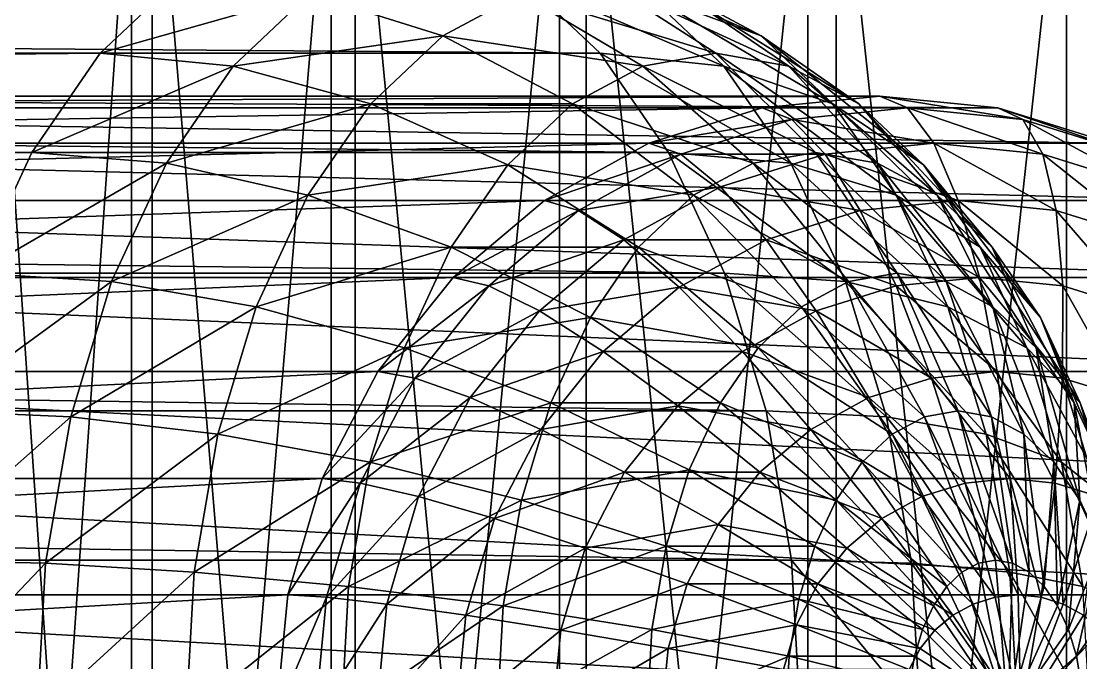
# Model space of a CAD drawing. Header units: millimetres. Extents: x -510 to 550, y -577 to 577.
# Drawn here: x 243.67 to 267.59, y 391.19 to 405.69 of the extents above; entities that cross this region are included whole.
import ezdxf

# ---------------------------------------------------------------- set-up
doc = ezdxf.new("R2010")
doc.units = ezdxf.units.MM
for name, color, linetype, true_color in [('main_case_cover', 7, 'Continuous', 0xd6dee3), ('main_case_floor_front', 7, 'Continuous', 0xd6dee3), ('reference_link2_joint_cover', 7, 'Continuous', 0xd6dee3), ('reference_link2_outer', 7, 'Continuous', 0xd6dee3), ('reference_link3_outer', 7, 'Continuous', 0xd6dee3)]:
    doc.layers.add(name, color=color, linetype=linetype, true_color=true_color)

msp = doc.modelspace()

# ---------------------------------------------------------------- linework, layer by layer
at = {"layer": 'main_case_cover', "true_color": 0xd6dee3}
for points in [[(-46, 327, 460), (326, 453, 460), (326, 327, 460)], [(-46, 327, 460), (-46, 453, 460), (326, 453, 460)], [(-46, 327, 466), (326, 327, 466), (326, 453, 466)], [(-46, 327, 466), (326, 453, 466), (-46, 453, 466)]]:
    msp.add_3dface(points, dxfattribs=at)
at = {"layer": 'main_case_floor_front', "true_color": 0xd6dee3}
for points in [[(-40, 327, 114), (320, 447, 114), (320, 327, 114)], [(-40, 327, 114), (-40, 447, 114), (320, 447, 114)], [(-40, 327, 120), (320, 327, 120), (320, 447, 120)], [(-40, 327, 120), (320, 447, 120), (-40, 447, 120)]]:
    msp.add_3dface(points, dxfattribs=at)
at = {"layer": 'reference_link2_joint_cover', "true_color": 0xd6dee3}
for points in [[(242.476, 417, 154.214), (246.156, 417, 149.628), (246.156, 363, 149.628)], [(242.476, 417, 154.214), (246.156, 363, 149.628), (242.476, 363, 154.214)], [(246.621, 417, 192.051), (242.841, 417, 187.547), (242.841, 363, 187.547)], [(246.621, 417, 192.051), (242.841, 363, 187.547), (246.621, 363, 192.051)], [(246.156, 417, 149.628), (250.661, 417, 145.847), (250.661, 363, 145.847)], [(246.156, 417, 149.628), (250.661, 363, 145.847), (246.156, 363, 149.628)], [(251.208, 417, 195.732), (246.621, 417, 192.051), (246.621, 363, 192.051)], [(251.208, 417, 195.732), (246.621, 363, 192.051), (251.208, 363, 195.732)], [(250.661, 417, 145.847), (255.817, 417, 143.018), (255.817, 363, 143.018)], [(250.661, 417, 145.847), (255.817, 363, 143.018), (250.661, 363, 145.847)], [(256.424, 417, 198.448), (251.208, 417, 195.732), (251.208, 363, 195.732)], [(256.424, 417, 198.448), (251.208, 363, 195.732), (256.424, 363, 198.448)], [(255.817, 417, 143.018), (261.426, 417, 141.25), (261.426, 363, 141.25)], [(255.817, 417, 143.018), (261.426, 363, 141.25), (255.817, 363, 143.018)], [(262.071, 417, 200.093), (256.424, 417, 198.448), (256.424, 363, 198.448)], [(262.071, 417, 200.093), (256.424, 363, 198.448), (262.071, 363, 200.093)], [(261.426, 417, 141.25), (267.272, 417, 140.609), (267.272, 363, 140.609)], [(261.426, 417, 141.25), (267.272, 363, 140.609), (261.426, 363, 141.25)], [(267.929, 417, 200.605), (262.071, 417, 200.093), (262.071, 363, 200.093)], [(267.929, 417, 200.605), (262.071, 363, 200.093), (267.929, 363, 200.605)], [(267.272, 417, 140.609), (273.131, 417, 141.121), (273.131, 363, 141.121)], [(267.272, 417, 140.609), (273.131, 363, 141.121), (267.272, 363, 140.609)]]:
    msp.add_3dface(points, dxfattribs=at)
at = {"layer": 'reference_link2_outer', "true_color": 0xd6dee3}
for points in [[(255.937, 407.315, 182.76), (257.807, 406.31, 185.493), (260.372, 405.364, 183.263)], [(255.937, 407.315, 182.76), (260.372, 405.364, 183.263), (258.611, 406.31, 180.688)], [(30.86, 404.966, 320.454), (32.617, 406.63, 323.022), (247.205, 406.63, 176.215)], [(30.86, 404.966, 320.454), (247.205, 406.63, 176.215), (245.447, 404.966, 173.647)], [(40.396, 406.63, 334.392), (42.153, 404.966, 336.961), (256.741, 404.966, 190.154)], [(40.396, 406.63, 334.392), (256.741, 404.966, 190.154), (254.983, 406.63, 187.585)], [(245.447, 404.966, 173.647), (247.205, 406.63, 176.215), (250.178, 406.31, 174.341)], [(254.947, 406.31, 175.333), (256.779, 406.63, 178.011), (259.348, 404.966, 176.254)], [(254.983, 406.63, 187.585), (256.741, 404.966, 190.154), (259.53, 404.679, 188.012)], [(254.983, 406.63, 187.585), (259.53, 404.679, 188.012), (257.807, 406.31, 185.493)], [(256.779, 406.63, 178.011), (258.611, 406.31, 180.688), (260.996, 404.679, 178.663)], [(256.779, 406.63, 178.011), (260.996, 404.679, 178.663), (259.348, 404.966, 176.254)], [(245.447, 404.966, 173.647), (250.178, 406.31, 174.341), (248.454, 404.679, 171.822)], [(248.454, 404.679, 171.822), (250.178, 406.31, 174.341), (253.186, 405.364, 172.758)], [(250.178, 406.31, 174.341), (254.947, 406.31, 175.333), (253.186, 405.364, 172.758)], [(253.186, 405.364, 172.758), (254.947, 406.31, 175.333), (257.699, 404.679, 173.844)], [(254.947, 406.31, 175.333), (259.348, 404.966, 176.254), (257.699, 404.679, 173.844)], [(257.807, 406.31, 185.493), (259.53, 404.679, 188.012), (261.996, 403.827, 185.636)], [(257.807, 406.31, 185.493), (261.996, 403.827, 185.636), (260.372, 405.364, 183.263)], [(258.611, 406.31, 180.688), (260.372, 405.364, 183.263), (262.581, 403.827, 180.981)], [(258.611, 406.31, 180.688), (262.581, 403.827, 180.981), (260.996, 404.679, 178.663)], [(248.454, 404.679, 171.822), (253.186, 405.364, 172.758), (251.562, 403.827, 170.385)], [(251.562, 403.827, 170.385), (253.186, 405.364, 172.758), (256.114, 403.827, 171.526)], [(253.186, 405.364, 172.758), (257.699, 404.679, 173.844), (256.114, 403.827, 171.526)], [(260.372, 405.364, 183.263), (261.996, 403.827, 185.636), (264.043, 402.444, 183.116)], [(260.372, 405.364, 183.263), (264.043, 402.444, 183.116), (262.581, 403.827, 180.981)], [(29.32, 402.728, 318.202), (30.86, 404.966, 320.454), (245.447, 404.966, 173.647)], [(29.32, 402.728, 318.202), (245.447, 404.966, 173.647), (243.907, 402.728, 171.395)], [(42.153, 404.966, 336.961), (43.693, 402.728, 339.212), (258.281, 402.728, 192.405)], [(42.153, 404.966, 336.961), (258.281, 402.728, 192.405), (256.741, 404.966, 190.154)], [(243.907, 402.728, 171.395), (245.447, 404.966, 173.647), (248.454, 404.679, 171.822)], [(256.741, 404.966, 190.154), (258.281, 402.728, 192.405), (261.041, 402.483, 190.22)], [(256.741, 404.966, 190.154), (261.041, 402.483, 190.22), (259.53, 404.679, 188.012)], [(257.699, 404.679, 173.844), (259.348, 404.966, 176.254), (261.599, 402.728, 174.713)], [(259.348, 404.966, 176.254), (260.996, 404.679, 178.663), (263.001, 402.483, 176.763)], [(259.348, 404.966, 176.254), (263.001, 402.483, 176.763), (261.599, 402.728, 174.713)], [(243.907, 402.728, 171.395), (248.454, 404.679, 171.822), (246.944, 402.483, 169.614)], [(246.944, 402.483, 169.614), (248.454, 404.679, 171.822), (251.562, 403.827, 170.385)], [(256.114, 403.827, 171.526), (257.699, 404.679, 173.844), (260.197, 402.483, 172.664)], [(257.699, 404.679, 173.844), (261.599, 402.728, 174.713), (260.197, 402.483, 172.664)], [(259.53, 404.679, 188.012), (261.041, 402.483, 190.22), (263.419, 401.759, 187.716)], [(259.53, 404.679, 188.012), (263.419, 401.759, 187.716), (261.996, 403.827, 185.636)], [(260.996, 404.679, 178.663), (262.581, 403.827, 180.981), (264.349, 401.759, 178.733)], [(260.996, 404.679, 178.663), (264.349, 401.759, 178.733), (263.001, 402.483, 176.763)], [(246.944, 402.483, 169.614), (251.562, 403.827, 170.385), (250.139, 401.759, 168.306)], [(250.139, 401.759, 168.306), (251.562, 403.827, 170.385), (254.653, 402.444, 169.391)], [(251.562, 403.827, 170.385), (256.114, 403.827, 171.526), (254.653, 402.444, 169.391)], [(254.653, 402.444, 169.391), (256.114, 403.827, 171.526), (258.849, 401.759, 170.693)], [(256.114, 403.827, 171.526), (260.197, 402.483, 172.664), (258.849, 401.759, 170.693)], [(261.996, 403.827, 185.636), (263.419, 401.759, 187.716), (265.323, 400.583, 184.988)], [(261.996, 403.827, 185.636), (265.323, 400.583, 184.988), (264.043, 402.444, 183.116)], [(262.581, 403.827, 180.981), (264.043, 402.444, 183.116), (265.592, 400.583, 180.55)], [(262.581, 403.827, 180.981), (265.592, 400.583, 180.55), (264.349, 401.759, 178.733)], [(28.056, 400, 316.355), (29.32, 402.728, 318.202), (243.907, 402.728, 171.395)], [(28.056, 400, 316.355), (243.907, 402.728, 171.395), (242.643, 400, 169.548)], [(43.693, 402.728, 339.212), (44.957, 400, 341.059), (259.545, 400, 194.252)], [(43.693, 402.728, 339.212), (259.545, 400, 194.252), (258.281, 402.728, 192.405)], [(242.643, 400, 169.548), (243.907, 402.728, 171.395), (246.944, 402.483, 169.614)], [(258.281, 402.728, 192.405), (259.545, 400, 194.252), (262.281, 399.808, 192.032)], [(258.281, 402.728, 192.405), (262.281, 399.808, 192.032), (261.041, 402.483, 190.22)], [(260.197, 402.483, 172.664), (261.599, 402.728, 174.713), (263.446, 400, 173.449)], [(261.599, 402.728, 174.713), (263.001, 402.483, 176.763), (264.548, 399.808, 175.06)], [(261.599, 402.728, 174.713), (264.548, 399.808, 175.06), (263.446, 400, 173.449)], [(242.643, 400, 169.548), (246.944, 402.483, 169.614), (245.704, 399.808, 167.802)], [(245.704, 399.808, 167.802), (246.944, 402.483, 169.614), (250.139, 401.759, 168.306)], [(250.139, 401.759, 168.306), (254.653, 402.444, 169.391), (253.372, 400.583, 167.519)], [(253.372, 400.583, 167.519), (254.653, 402.444, 169.391), (257.606, 400.583, 168.877)], [(254.653, 402.444, 169.391), (258.849, 401.759, 170.693), (257.606, 400.583, 168.877)], [(258.849, 401.759, 170.693), (260.197, 402.483, 172.664), (262.345, 399.808, 171.839)], [(260.197, 402.483, 172.664), (263.446, 400, 173.449), (262.345, 399.808, 171.839)], [(261.041, 402.483, 190.22), (262.281, 399.808, 192.032), (264.587, 399.239, 189.423)], [(261.041, 402.483, 190.22), (264.587, 399.239, 189.423), (263.419, 401.759, 187.716)], [(263.001, 402.483, 176.763), (264.349, 401.759, 178.733), (265.607, 399.239, 176.608)], [(263.001, 402.483, 176.763), (265.607, 399.239, 176.608), (264.548, 399.808, 175.06)], [(264.043, 402.444, 183.116), (265.323, 400.583, 184.988), (266.681, 399, 182.141)], [(264.043, 402.444, 183.116), (266.681, 399, 182.141), (265.592, 400.583, 180.55)], [(245.704, 399.808, 167.802), (250.139, 401.759, 168.306), (248.972, 399.239, 166.599)], [(248.972, 399.239, 166.599), (250.139, 401.759, 168.306), (253.372, 400.583, 167.519)], [(257.606, 400.583, 168.877), (258.849, 401.759, 170.693), (261.285, 399.239, 170.291)], [(258.849, 401.759, 170.693), (262.345, 399.808, 171.839), (261.285, 399.239, 170.291)], [(263.419, 401.759, 187.716), (264.587, 399.239, 189.423), (266.374, 398.315, 186.524)], [(263.419, 401.759, 187.716), (266.374, 398.315, 186.524), (265.323, 400.583, 184.988)], [(264.349, 401.759, 178.733), (265.592, 400.583, 180.55), (266.583, 398.315, 178.035)], [(264.349, 401.759, 178.733), (266.583, 398.315, 178.035), (265.607, 399.239, 176.608)], [(248.972, 399.239, 166.599), (253.372, 400.583, 167.519), (252.321, 398.315, 165.983)], [(252.321, 398.315, 165.983), (253.372, 400.583, 167.519), (256.517, 399, 167.285)], [(253.372, 400.583, 167.519), (257.606, 400.583, 168.877), (256.517, 399, 167.285)], [(256.517, 399, 167.285), (257.606, 400.583, 168.877), (260.309, 398.315, 168.864)], [(257.606, 400.583, 168.877), (261.285, 399.239, 170.291), (260.309, 398.315, 168.864)], [(265.323, 400.583, 184.988), (266.374, 398.315, 186.524), (267.574, 397.071, 183.448)], [(265.323, 400.583, 184.988), (267.574, 397.071, 183.448), (266.681, 399, 182.141)], [(265.592, 400.583, 180.55), (266.681, 399, 182.141), (267.439, 397.071, 179.286)], [(265.592, 400.583, 180.55), (267.439, 397.071, 179.286), (266.583, 398.315, 178.035)], [(44.957, 400, 341.059), (45.897, 396.888, 342.432), (260.484, 396.888, 195.625)], [(44.957, 400, 341.059), (260.484, 396.888, 195.625), (259.545, 400, 194.252)], [(241.704, 396.888, 168.175), (242.643, 400, 169.548), (245.704, 399.808, 167.802)], [(259.545, 400, 194.252), (260.484, 396.888, 195.625), (263.202, 396.756, 193.379)], [(259.545, 400, 194.252), (263.202, 396.756, 193.379), (262.281, 399.808, 192.032)], [(262.345, 399.808, 171.839), (263.446, 400, 173.449), (264.819, 396.888, 172.51)], [(263.446, 400, 173.449), (264.548, 399.808, 175.06), (265.578, 396.756, 173.619)], [(263.446, 400, 173.449), (265.578, 396.756, 173.619), (264.819, 396.888, 172.51)], [(241.704, 396.888, 168.175), (245.704, 399.808, 167.802), (244.783, 396.756, 166.456)], [(244.783, 396.756, 166.456), (245.704, 399.808, 167.802), (248.972, 399.239, 166.599)], [(261.285, 399.239, 170.291), (262.345, 399.808, 171.839), (264.06, 396.756, 171.401)], [(262.281, 399.808, 192.032), (263.202, 396.756, 193.379), (265.454, 396.364, 190.691)], [(262.281, 399.808, 192.032), (265.454, 396.364, 190.691), (264.587, 399.239, 189.423)], [(262.345, 399.808, 171.839), (264.819, 396.888, 172.51), (264.06, 396.756, 171.401)], [(264.548, 399.808, 175.06), (265.607, 399.239, 176.608), (266.308, 396.364, 174.686)], [(264.548, 399.808, 175.06), (266.308, 396.364, 174.686), (265.578, 396.756, 173.619)], [(244.783, 396.756, 166.456), (248.972, 399.239, 166.599), (248.104, 396.364, 165.33)], [(248.104, 396.364, 165.33), (248.972, 399.239, 166.599), (252.321, 398.315, 165.983)], [(260.309, 398.315, 168.864), (261.285, 399.239, 170.291), (263.331, 396.364, 170.335)], [(261.285, 399.239, 170.291), (264.06, 396.756, 171.401), (263.331, 396.364, 170.335)], [(264.587, 399.239, 189.423), (265.454, 396.364, 190.691), (267.155, 395.727, 187.666)], [(264.587, 399.239, 189.423), (267.155, 395.727, 187.666), (266.374, 398.315, 186.524)], [(265.607, 399.239, 176.608), (266.583, 398.315, 178.035), (266.98, 395.727, 175.669)], [(265.607, 399.239, 176.608), (266.98, 395.727, 175.669), (266.308, 396.364, 174.686)], [(252.321, 398.315, 165.983), (256.517, 399, 167.285), (255.623, 397.071, 165.979)], [(255.623, 397.071, 165.979), (256.517, 399, 167.285), (259.454, 397.071, 167.613)], [(256.517, 399, 167.285), (260.309, 398.315, 168.864), (259.454, 397.071, 167.613)], [(266.681, 399, 182.141), (267.574, 397.071, 183.448), (268.141, 395.556, 180.312)], [(266.681, 399, 182.141), (268.141, 395.556, 180.312), (267.439, 397.071, 179.286)], [(248.104, 396.364, 165.33), (252.321, 398.315, 165.983), (251.54, 395.727, 164.841)], [(251.54, 395.727, 164.841), (252.321, 398.315, 165.983), (255.623, 397.071, 165.979)], [(259.454, 397.071, 167.613), (260.309, 398.315, 168.864), (262.658, 395.727, 169.352)], [(260.309, 398.315, 168.864), (263.331, 396.364, 170.335), (262.658, 395.727, 169.352)], [(266.374, 398.315, 186.524), (267.155, 395.727, 187.666), (268.238, 394.871, 184.419)], [(266.374, 398.315, 186.524), (268.238, 394.871, 184.419), (267.574, 397.071, 183.448)], [(266.583, 398.315, 178.035), (267.439, 397.071, 179.286), (267.569, 394.871, 176.53)], [(266.583, 398.315, 178.035), (267.569, 394.871, 176.53), (266.98, 395.727, 175.669)], [(251.54, 395.727, 164.841), (255.623, 397.071, 165.979), (254.959, 394.871, 165.008)], [(254.959, 394.871, 165.008), (255.623, 397.071, 165.979), (258.751, 395.556, 166.587)], [(255.623, 397.071, 165.979), (259.454, 397.071, 167.613), (258.751, 395.556, 166.587)], [(258.751, 395.556, 166.587), (259.454, 397.071, 167.613), (262.069, 394.871, 168.49)], [(259.454, 397.071, 167.613), (262.658, 395.727, 169.352), (262.069, 394.871, 168.49)], [(267.439, 397.071, 179.286), (268.141, 395.556, 180.312), (268.053, 393.827, 177.237)], [(267.439, 397.071, 179.286), (268.053, 393.827, 177.237), (267.569, 394.871, 176.53)], [(267.574, 397.071, 183.448), (268.238, 394.871, 184.419), (268.663, 393.827, 181.075)], [(267.574, 397.071, 183.448), (268.663, 393.827, 181.075), (268.141, 395.556, 180.312)], [(45.897, 396.888, 342.432), (46.475, 393.512, 343.278), (261.062, 393.512, 196.471)], [(45.897, 396.888, 342.432), (261.062, 393.512, 196.471), (260.484, 396.888, 195.625)], [(241.126, 393.512, 167.33), (241.704, 396.888, 168.175), (244.783, 396.756, 166.456)], [(241.126, 393.512, 167.33), (244.783, 396.756, 166.456), (244.216, 393.444, 165.627)], [(244.216, 393.444, 165.627), (244.783, 396.756, 166.456), (248.104, 396.364, 165.33)], [(260.484, 396.888, 195.625), (261.062, 393.512, 196.471), (263.769, 393.444, 194.208)], [(260.484, 396.888, 195.625), (263.769, 393.444, 194.208), (263.202, 396.756, 193.379)], [(263.202, 396.756, 193.379), (263.769, 393.444, 194.208), (265.989, 393.244, 191.472)], [(263.202, 396.756, 193.379), (265.989, 393.244, 191.472), (265.454, 396.364, 190.691)], [(263.331, 396.364, 170.335), (264.06, 396.756, 171.401), (265.278, 393.444, 171.366)], [(264.06, 396.756, 171.401), (264.819, 396.888, 172.51), (265.665, 393.512, 171.932)], [(264.06, 396.756, 171.401), (265.665, 393.512, 171.932), (265.278, 393.444, 171.366)], [(264.819, 396.888, 172.51), (265.578, 396.756, 173.619), (266.051, 393.444, 172.497)], [(264.819, 396.888, 172.51), (266.051, 393.444, 172.497), (265.665, 393.512, 171.932)], [(265.578, 396.756, 173.619), (266.308, 396.364, 174.686), (266.423, 393.244, 173.041)], [(265.578, 396.756, 173.619), (266.423, 393.244, 173.041), (266.051, 393.444, 172.497)], [(244.216, 393.444, 165.627), (248.104, 396.364, 165.33), (247.57, 393.244, 164.549)], [(247.57, 393.244, 164.549), (248.104, 396.364, 165.33), (251.54, 395.727, 164.841)], [(262.658, 395.727, 169.352), (263.331, 396.364, 170.335), (264.906, 393.244, 170.823)], [(263.331, 396.364, 170.335), (265.278, 393.444, 171.366), (264.906, 393.244, 170.823)], [(265.454, 396.364, 190.691), (265.989, 393.244, 191.472), (267.636, 392.92, 188.369)], [(265.454, 396.364, 190.691), (267.636, 392.92, 188.369), (267.155, 395.727, 187.666)], [(266.308, 396.364, 174.686), (266.98, 395.727, 175.669), (266.766, 392.92, 173.542)], [(266.308, 396.364, 174.686), (266.766, 392.92, 173.542), (266.423, 393.244, 173.041)], [(247.57, 393.244, 164.549), (251.54, 395.727, 164.841), (251.059, 392.92, 164.139)], [(251.059, 392.92, 164.139), (251.54, 395.727, 164.841), (254.959, 394.871, 165.008)], [(254.959, 394.871, 165.008), (258.751, 395.556, 166.587), (258.23, 393.827, 165.824)], [(258.23, 393.827, 165.824), (258.751, 395.556, 166.587), (261.585, 393.827, 167.783)], [(258.751, 395.556, 166.587), (262.069, 394.871, 168.49), (261.585, 393.827, 167.783)], [(262.069, 394.871, 168.49), (262.658, 395.727, 169.352), (264.563, 392.92, 170.322)], [(262.658, 395.727, 169.352), (264.906, 393.244, 170.823), (264.563, 392.92, 170.322)], [(266.98, 395.727, 175.669), (267.067, 392.483, 173.981), (266.766, 392.92, 173.542)], [(266.98, 395.727, 175.669), (267.569, 394.871, 176.53), (267.067, 392.483, 173.981)], [(267.155, 395.727, 187.666), (267.636, 392.92, 188.369), (268.647, 392.483, 185.016)], [(267.155, 395.727, 187.666), (268.647, 392.483, 185.016), (268.238, 394.871, 184.419)], [(251.059, 392.92, 164.139), (254.959, 394.871, 165.008), (254.55, 392.483, 164.41)], [(254.55, 392.483, 164.41), (254.959, 394.871, 165.008), (258.23, 393.827, 165.824)], [(261.585, 393.827, 167.783), (262.069, 394.871, 168.49), (264.262, 392.483, 169.882)], [(262.069, 394.871, 168.49), (264.563, 392.92, 170.322), (264.262, 392.483, 169.882)], [(267.569, 394.871, 176.53), (267.313, 391.951, 174.342), (267.067, 392.483, 173.981)], [(267.569, 394.871, 176.53), (268.053, 393.827, 177.237), (267.313, 391.951, 174.342)], [(254.55, 392.483, 164.41), (258.23, 393.827, 165.824), (257.908, 391.951, 165.354)], [(257.908, 391.951, 165.354), (258.23, 393.827, 165.824), (261.226, 392.636, 167.258)], [(258.23, 393.827, 165.824), (261.585, 393.827, 167.783), (261.226, 392.636, 167.258)], [(261.226, 392.636, 167.258), (261.585, 393.827, 167.783), (264.016, 391.951, 169.522)], [(261.585, 393.827, 167.783), (264.262, 392.483, 169.882), (264.016, 391.951, 169.522)], [(268.053, 393.827, 177.237), (267.496, 391.344, 174.609), (267.313, 391.951, 174.342)], [(268.053, 393.827, 177.237), (268.413, 392.636, 177.763), (267.496, 391.344, 174.609)], [(46.475, 393.512, 343.278), (46.67, 390, 343.563), (261.258, 390, 196.756)], [(46.475, 393.512, 343.278), (261.258, 390, 196.756), (261.062, 393.512, 196.471)], [(240.93, 390, 167.044), (241.126, 393.512, 167.33), (244.216, 393.444, 165.627)], [(240.93, 390, 167.044), (244.216, 393.444, 165.627), (244.024, 390, 165.347)], [(244.024, 390, 165.347), (244.216, 393.444, 165.627), (247.57, 393.244, 164.549)], [(261.062, 393.512, 196.471), (261.258, 390, 196.756), (263.961, 390, 194.488)], [(261.062, 393.512, 196.471), (263.961, 390, 194.488), (263.769, 393.444, 194.208)], [(263.769, 393.444, 194.208), (263.961, 390, 194.488), (266.169, 390, 191.736)], [(263.769, 393.444, 194.208), (266.169, 390, 191.736), (265.989, 393.244, 191.472)], [(264.906, 393.244, 170.823), (265.278, 393.444, 171.366), (265.95, 390, 171.737)], [(265.278, 393.444, 171.366), (265.665, 393.512, 171.932), (265.95, 390, 171.737)], [(265.665, 393.512, 171.932), (266.051, 393.444, 172.497), (265.95, 390, 171.737)], [(266.051, 393.444, 172.497), (266.423, 393.244, 173.041), (265.95, 390, 171.737)], [(244.024, 390, 165.347), (247.57, 393.244, 164.549), (247.389, 390, 164.285)], [(247.389, 390, 164.285), (247.57, 393.244, 164.549), (251.059, 392.92, 164.139)], [(264.563, 392.92, 170.322), (264.906, 393.244, 170.823), (265.95, 390, 171.737)], [(266.423, 393.244, 173.041), (266.766, 392.92, 173.542), (265.95, 390, 171.737)], [(265.989, 393.244, 191.472), (266.169, 390, 191.736), (267.798, 390, 188.606)], [(265.989, 393.244, 191.472), (267.798, 390, 188.606), (267.636, 392.92, 188.369)], [(247.389, 390, 164.285), (251.059, 392.92, 164.139), (250.897, 390, 163.901)], [(250.897, 390, 163.901), (251.059, 392.92, 164.139), (254.55, 392.483, 164.41)], [(264.262, 392.483, 169.882), (264.563, 392.92, 170.322), (265.95, 390, 171.737)], [(266.766, 392.92, 173.542), (267.067, 392.483, 173.981), (265.95, 390, 171.737)], [(257.908, 391.951, 165.354), (261.226, 392.636, 167.258), (261.004, 391.344, 166.934)], [(261.004, 391.344, 166.934), (261.226, 392.636, 167.258), (263.833, 391.344, 169.254)], [(261.226, 392.636, 167.258), (264.016, 391.951, 169.522), (263.833, 391.344, 169.254)], [(268.413, 392.636, 177.763), (267.609, 390.685, 174.774), (267.496, 391.344, 174.609)], [(250.897, 390, 163.901), (254.55, 392.483, 164.41), (254.412, 390, 164.209)], [(254.412, 390, 164.209), (254.55, 392.483, 164.41), (257.908, 391.951, 165.354)], [(264.016, 391.951, 169.522), (264.262, 392.483, 169.882), (265.95, 390, 171.737)], [(267.067, 392.483, 173.981), (267.313, 391.951, 174.342), (265.95, 390, 171.737)], [(254.412, 390, 164.209), (257.908, 391.951, 165.354), (257.8, 390, 165.196)], [(257.8, 390, 165.196), (257.908, 391.951, 165.354), (261.004, 391.344, 166.934)], [(263.833, 391.344, 169.254), (264.016, 391.951, 169.522), (265.95, 390, 171.737)], [(267.313, 391.951, 174.342), (267.496, 391.344, 174.609), (265.95, 390, 171.737)], [(257.8, 390, 165.196), (261.004, 391.344, 166.934), (260.93, 390, 166.825)], [(260.93, 390, 166.825), (261.004, 391.344, 166.934), (263.72, 390.685, 169.089)], [(261.004, 391.344, 166.934), (263.833, 391.344, 169.254), (263.72, 390.685, 169.089)], [(263.72, 390.685, 169.089), (263.833, 391.344, 169.254), (265.95, 390, 171.737)], [(267.496, 391.344, 174.609), (267.609, 390.685, 174.774), (265.95, 390, 171.737)]]:
    msp.add_3dface(points, dxfattribs=at)
at = {"layer": 'reference_link3_outer', "true_color": 0xd6dee3}
for points in [[(263.057, 404, 190.084), (260.397, 403.731, 189.464), (212.684, 403.731, 393.972)], [(263.057, 404, 190.084), (212.684, 403.731, 393.972), (215.344, 404, 394.592)], [(265.716, 403.731, 190.705), (263.057, 404, 190.084), (215.344, 404, 394.592)], [(265.716, 403.731, 190.705), (215.344, 404, 394.592), (218.004, 403.731, 395.213)], [(263.677, 403.731, 187.424), (260.397, 403.731, 189.464), (263.057, 404, 190.084)], [(266.286, 403.467, 188.033), (263.677, 403.731, 187.424), (263.057, 404, 190.084)], [(266.286, 403.467, 188.033), (263.057, 404, 190.084), (265.716, 403.731, 190.705)], [(260.397, 403.731, 189.464), (257.839, 402.934, 188.867), (210.127, 402.934, 393.375)], [(260.397, 403.731, 189.464), (210.127, 402.934, 393.375), (212.684, 403.731, 393.972)], [(268.274, 402.934, 191.301), (265.716, 403.731, 190.705), (218.004, 403.731, 395.213)], [(268.274, 402.934, 191.301), (218.004, 403.731, 395.213), (220.562, 402.934, 395.809)], [(261.068, 403.467, 186.816), (257.839, 402.934, 188.867), (260.397, 403.731, 189.464)], [(263.677, 403.731, 187.424), (261.068, 403.467, 186.816), (260.397, 403.731, 189.464)], [(264.274, 402.934, 184.867), (261.068, 403.467, 186.816), (263.677, 403.731, 187.424)], [(266.731, 402.686, 185.44), (264.274, 402.934, 184.867), (263.677, 403.731, 187.424)], [(266.731, 402.686, 185.44), (263.677, 403.731, 187.424), (266.286, 403.467, 188.033)], [(268.794, 402.686, 188.618), (266.286, 403.467, 188.033), (265.716, 403.731, 190.705)], [(268.794, 402.686, 188.618), (265.716, 403.731, 190.705), (268.274, 402.934, 191.301)], [(261.068, 403.467, 186.816), (258.56, 402.686, 186.231), (257.839, 402.934, 188.867)], [(261.817, 402.686, 184.293), (258.56, 402.686, 186.231), (261.068, 403.467, 186.816)], [(264.274, 402.934, 184.867), (261.817, 402.686, 184.293), (261.068, 403.467, 186.816)], [(269.094, 401.95, 185.991), (266.731, 402.686, 185.44), (266.286, 403.467, 188.033)], [(269.094, 401.95, 185.991), (266.286, 403.467, 188.033), (268.794, 402.686, 188.618)], [(257.839, 402.934, 188.867), (255.482, 401.641, 188.317), (207.77, 401.641, 392.825)], [(257.839, 402.934, 188.867), (207.77, 401.641, 392.825), (210.127, 402.934, 393.375)], [(270.631, 401.641, 191.851), (268.274, 402.934, 191.301), (220.562, 402.934, 395.809)], [(270.631, 401.641, 191.851), (220.562, 402.934, 395.809), (222.919, 401.641, 396.359)], [(258.56, 402.686, 186.231), (255.482, 401.641, 188.317), (257.839, 402.934, 188.867)], [(264.824, 401.641, 182.51), (261.817, 402.686, 184.293), (264.274, 402.934, 184.867)], [(267.035, 401.417, 183.026), (264.824, 401.641, 182.51), (264.274, 402.934, 184.867)], [(267.035, 401.417, 183.026), (264.274, 402.934, 184.867), (266.731, 402.686, 185.44)], [(258.56, 402.686, 186.231), (256.248, 401.417, 185.691), (255.482, 401.641, 188.317)], [(259.454, 401.95, 183.742), (256.248, 401.417, 185.691), (258.56, 402.686, 186.231)], [(261.817, 402.686, 184.293), (259.454, 401.95, 183.742), (258.56, 402.686, 186.231)], [(262.612, 401.417, 181.994), (259.454, 401.95, 183.742), (261.817, 402.686, 184.293)], [(264.824, 401.641, 182.51), (262.612, 401.417, 181.994), (261.817, 402.686, 184.293)], [(269.162, 400.754, 183.522), (267.035, 401.417, 183.026), (266.731, 402.686, 185.44)], [(269.162, 400.754, 183.522), (266.731, 402.686, 185.44), (269.094, 401.95, 185.991)], [(259.454, 401.95, 183.742), (257.276, 400.754, 183.234), (256.248, 401.417, 185.691)], [(260.486, 400.754, 181.498), (257.276, 400.754, 183.234), (259.454, 401.95, 183.742)], [(262.612, 401.417, 181.994), (260.486, 400.754, 181.498), (259.454, 401.95, 183.742)], [(255.482, 401.641, 188.317), (253.416, 399.899, 187.835), (205.704, 399.899, 392.343)], [(255.482, 401.641, 188.317), (205.704, 399.899, 392.343), (207.77, 401.641, 392.825)], [(272.697, 399.899, 192.333), (270.631, 401.641, 191.851), (222.919, 401.641, 396.359)], [(272.697, 399.899, 192.333), (222.919, 401.641, 396.359), (224.985, 399.899, 396.841)], [(256.248, 401.417, 185.691), (253.416, 399.899, 187.835), (255.482, 401.641, 188.317)], [(265.306, 399.899, 180.444), (262.612, 401.417, 181.994), (264.824, 401.641, 182.51)], [(267.187, 399.709, 180.882), (265.306, 399.899, 180.444), (264.824, 401.641, 182.51)], [(267.187, 399.709, 180.882), (264.824, 401.641, 182.51), (267.035, 401.417, 183.026)], [(256.248, 401.417, 185.691), (254.222, 399.709, 185.218), (253.416, 399.899, 187.835)], [(257.276, 400.754, 183.234), (254.222, 399.709, 185.218), (256.248, 401.417, 185.691)], [(263.425, 399.709, 180.005), (260.486, 400.754, 181.498), (262.612, 401.417, 181.994)], [(265.306, 399.899, 180.444), (263.425, 399.709, 180.005), (262.612, 401.417, 181.994)], [(268.995, 399.146, 181.304), (267.187, 399.709, 180.882), (267.035, 401.417, 183.026)], [(268.995, 399.146, 181.304), (267.035, 401.417, 183.026), (269.162, 400.754, 183.522)], [(257.276, 400.754, 183.234), (255.367, 399.146, 182.789), (254.222, 399.709, 185.218)], [(258.526, 399.679, 181.04), (255.367, 399.146, 182.789), (257.276, 400.754, 183.234)], [(260.486, 400.754, 181.498), (258.526, 399.679, 181.04), (257.276, 400.754, 183.234)], [(261.617, 399.146, 179.583), (258.526, 399.679, 181.04), (260.486, 400.754, 181.498)], [(263.425, 399.709, 180.005), (261.617, 399.146, 179.583), (260.486, 400.754, 181.498)], [(253.416, 399.899, 187.835), (251.72, 397.778, 187.439), (204.008, 397.778, 391.947)], [(253.416, 399.899, 187.835), (204.008, 397.778, 391.947), (205.704, 399.899, 392.343)], [(274.393, 397.778, 192.729), (272.697, 399.899, 192.333), (224.985, 399.899, 396.841)], [(274.393, 397.778, 192.729), (224.985, 399.899, 396.841), (226.68, 397.778, 397.237)], [(254.222, 399.709, 185.218), (251.72, 397.778, 187.439), (253.416, 399.899, 187.835)], [(265.701, 397.778, 178.748), (263.425, 399.709, 180.005), (265.306, 399.899, 180.444)], [(267.179, 397.629, 179.093), (265.701, 397.778, 178.748), (265.306, 399.899, 180.444)], [(267.179, 397.629, 179.093), (265.306, 399.899, 180.444), (267.187, 399.709, 180.882)], [(254.222, 399.709, 185.218), (252.559, 397.629, 184.83), (251.72, 397.778, 187.439)], [(255.367, 399.146, 182.789), (252.559, 397.629, 184.83), (254.222, 399.709, 185.218)], [(258.526, 399.679, 181.04), (256.808, 398.231, 180.64), (255.367, 399.146, 182.789)], [(259.95, 398.231, 179.194), (256.808, 398.231, 180.64), (258.526, 399.679, 181.04)], [(261.617, 399.146, 179.583), (259.95, 398.231, 179.194), (258.526, 399.679, 181.04)], [(264.224, 397.629, 178.403), (261.617, 399.146, 179.583), (263.425, 399.709, 180.005)], [(265.701, 397.778, 178.748), (264.224, 397.629, 178.403), (263.425, 399.709, 180.005)], [(268.6, 397.186, 179.424), (267.179, 397.629, 179.093), (267.187, 399.709, 180.882)], [(268.6, 397.186, 179.424), (267.187, 399.709, 180.882), (268.995, 399.146, 181.304)], [(255.367, 399.146, 182.789), (253.801, 397.186, 182.423), (252.559, 397.629, 184.83)], [(256.808, 398.231, 180.64), (253.801, 397.186, 182.423), (255.367, 399.146, 182.789)], [(262.803, 397.186, 178.072), (259.95, 398.231, 179.194), (261.617, 399.146, 179.583)], [(264.224, 397.629, 178.403), (262.803, 397.186, 178.072), (261.617, 399.146, 179.583)], [(256.808, 398.231, 180.64), (255.398, 396.467, 180.311), (253.801, 397.186, 182.423)], [(258.489, 397, 178.853), (255.398, 396.467, 180.311), (256.808, 398.231, 180.64)], [(259.95, 398.231, 179.194), (258.489, 397, 178.853), (256.808, 398.231, 180.64)], [(261.493, 396.467, 177.766), (258.489, 397, 178.853), (259.95, 398.231, 179.194)], [(262.803, 397.186, 178.072), (261.493, 396.467, 177.766), (259.95, 398.231, 179.194)], [(251.72, 397.778, 187.439), (250.461, 395.358, 187.146), (202.748, 395.358, 391.654)], [(251.72, 397.778, 187.439), (202.748, 395.358, 391.654), (204.008, 397.778, 391.947)], [(275.653, 395.358, 193.023), (274.393, 397.778, 192.729), (226.68, 397.778, 397.237)], [(275.653, 395.358, 193.023), (226.68, 397.778, 397.237), (227.94, 395.358, 397.531)], [(252.559, 397.629, 184.83), (250.461, 395.358, 187.146), (251.72, 397.778, 187.439)], [(265.995, 395.358, 177.488), (264.224, 397.629, 178.403), (265.701, 397.778, 178.748)], [(267.013, 395.255, 177.726), (265.995, 395.358, 177.488), (265.701, 397.778, 178.748)], [(267.013, 395.255, 177.726), (265.701, 397.778, 178.748), (267.179, 397.629, 179.093)], [(252.559, 397.629, 184.83), (251.323, 395.255, 184.542), (250.461, 395.358, 187.146)], [(253.801, 397.186, 182.423), (251.323, 395.255, 184.542), (252.559, 397.629, 184.83)], [(264.977, 395.255, 177.251), (262.803, 397.186, 178.072), (264.224, 397.629, 178.403)], [(265.995, 395.358, 177.488), (264.977, 395.255, 177.251), (264.224, 397.629, 178.403)], [(267.992, 394.95, 177.954), (267.013, 395.255, 177.726), (267.179, 397.629, 179.093)], [(267.992, 394.95, 177.954), (267.179, 397.629, 179.093), (268.6, 397.186, 179.424)], [(253.801, 397.186, 182.423), (252.637, 394.95, 182.152), (251.323, 395.255, 184.542)], [(255.398, 396.467, 180.311), (252.637, 394.95, 182.152), (253.801, 397.186, 182.423)], [(263.999, 394.95, 177.022), (261.493, 396.467, 177.766), (262.803, 397.186, 178.072)], [(264.977, 395.255, 177.251), (263.999, 394.95, 177.022), (262.803, 397.186, 178.072)], [(258.489, 397, 178.853), (257.29, 395.5, 178.573), (255.398, 396.467, 180.311)], [(260.345, 395.5, 177.498), (257.29, 395.5, 178.573), (258.489, 397, 178.853)], [(261.493, 396.467, 177.766), (260.345, 395.5, 177.498), (258.489, 397, 178.853)], [(255.398, 396.467, 180.311), (254.351, 394.455, 180.066), (252.637, 394.95, 182.152)], [(257.29, 395.5, 178.573), (254.351, 394.455, 180.066), (255.398, 396.467, 180.311)], [(263.097, 394.455, 176.812), (260.345, 395.5, 177.498), (261.493, 396.467, 177.766)], [(263.999, 394.95, 177.022), (263.097, 394.455, 176.812), (261.493, 396.467, 177.766)], [(250.461, 395.358, 187.146), (249.685, 392.731, 186.965), (201.972, 392.731, 391.473)], [(250.461, 395.358, 187.146), (201.972, 392.731, 391.473), (202.748, 395.358, 391.654)], [(276.429, 392.731, 193.204), (275.653, 395.358, 193.023), (227.94, 395.358, 397.531)], [(276.429, 392.731, 193.204), (227.94, 395.358, 397.531), (228.716, 392.731, 397.712)], [(251.323, 395.255, 184.542), (249.685, 392.731, 186.965), (250.461, 395.358, 187.146)], [(257.29, 395.5, 178.573), (256.399, 393.788, 178.366), (254.351, 394.455, 180.066)], [(259.403, 394.321, 177.279), (256.399, 393.788, 178.366), (257.29, 395.5, 178.573)], [(260.345, 395.5, 177.498), (259.403, 394.321, 177.279), (257.29, 395.5, 178.573)], [(262.306, 393.788, 176.627), (259.403, 394.321, 177.279), (260.345, 395.5, 177.498)], [(263.097, 394.455, 176.812), (262.306, 393.788, 176.627), (260.345, 395.5, 177.498)], [(266.176, 392.731, 176.712), (264.977, 395.255, 177.251), (265.995, 395.358, 177.488)], [(266.695, 392.679, 176.833), (266.176, 392.731, 176.712), (265.995, 395.358, 177.488)], [(266.695, 392.679, 176.833), (265.995, 395.358, 177.488), (267.013, 395.255, 177.726)], [(251.323, 395.255, 184.542), (250.562, 392.679, 184.365), (249.685, 392.731, 186.965)], [(252.637, 394.95, 182.152), (250.562, 392.679, 184.365), (251.323, 395.255, 184.542)], [(265.657, 392.679, 176.591), (263.999, 394.95, 177.022), (264.977, 395.255, 177.251)], [(266.176, 392.731, 176.712), (265.657, 392.679, 176.591), (264.977, 395.255, 177.251)], [(267.194, 392.523, 176.95), (266.695, 392.679, 176.833), (267.013, 395.255, 177.726)], [(267.194, 392.523, 176.95), (267.013, 395.255, 177.726), (267.992, 394.95, 177.954)], [(252.637, 394.95, 182.152), (251.92, 392.523, 181.985), (250.562, 392.679, 184.365)], [(254.351, 394.455, 180.066), (251.92, 392.523, 181.985), (252.637, 394.95, 182.152)], [(265.158, 392.523, 176.475), (263.097, 394.455, 176.812), (263.999, 394.95, 177.022)], [(265.657, 392.679, 176.591), (265.158, 392.523, 176.475), (263.999, 394.95, 177.022)], [(267.654, 392.271, 177.057), (267.194, 392.523, 176.95), (267.992, 394.95, 177.954)], [(254.351, 394.455, 180.066), (253.705, 392.271, 179.916), (251.92, 392.523, 181.985)], [(256.399, 393.788, 178.366), (253.705, 392.271, 179.916), (254.351, 394.455, 180.066)], [(259.403, 394.321, 177.279), (258.703, 392.977, 177.115), (256.399, 393.788, 178.366)], [(261.657, 392.977, 176.476), (258.703, 392.977, 177.115), (259.403, 394.321, 177.279)], [(262.306, 393.788, 176.627), (261.657, 392.977, 176.476), (259.403, 394.321, 177.279)], [(264.699, 392.271, 176.368), (262.306, 393.788, 176.627), (263.097, 394.455, 176.812)], [(265.158, 392.523, 176.475), (264.699, 392.271, 176.368), (263.097, 394.455, 176.812)], [(256.399, 393.788, 178.366), (255.85, 391.931, 178.238), (253.705, 392.271, 179.916)], [(258.703, 392.977, 177.115), (255.85, 391.931, 178.238), (256.399, 393.788, 178.366)], [(264.296, 391.931, 176.274), (261.657, 392.977, 176.476), (262.306, 393.788, 176.627)], [(264.699, 392.271, 176.368), (264.296, 391.931, 176.274), (262.306, 393.788, 176.627)], [(258.703, 392.977, 177.115), (258.272, 391.517, 177.015), (255.85, 391.931, 178.238)], [(261.175, 392.05, 176.364), (258.272, 391.517, 177.015), (258.703, 392.977, 177.115)], [(261.657, 392.977, 176.476), (261.175, 392.05, 176.364), (258.703, 392.977, 177.115)], [(263.965, 391.517, 176.196), (261.175, 392.05, 176.364), (261.657, 392.977, 176.476)], [(264.296, 391.931, 176.274), (263.965, 391.517, 176.196), (261.657, 392.977, 176.476)], [(249.685, 392.731, 186.965), (249.423, 390, 186.903), (201.71, 390, 391.411)], [(249.685, 392.731, 186.965), (201.71, 390, 391.411), (201.972, 392.731, 391.473)], [(276.691, 390, 193.265), (276.429, 392.731, 193.204), (228.716, 392.731, 397.712)], [(276.691, 390, 193.265), (228.716, 392.731, 397.712), (228.978, 390, 397.773)], [(250.562, 392.679, 184.365), (249.423, 390, 186.903), (249.685, 392.731, 186.965)], [(250.562, 392.679, 184.365), (250.305, 390, 184.305), (249.423, 390, 186.903)], [(251.92, 392.523, 181.985), (250.305, 390, 184.305), (250.562, 392.679, 184.365)], [(266.237, 390, 176.45), (265.158, 392.523, 176.475), (265.657, 392.679, 176.591)], [(266.237, 390, 176.45), (265.657, 392.679, 176.591), (266.176, 392.731, 176.712)], [(266.237, 390, 176.45), (266.176, 392.731, 176.712), (266.695, 392.679, 176.833)], [(266.237, 390, 176.45), (266.695, 392.679, 176.833), (267.194, 392.523, 176.95)], [(251.92, 392.523, 181.985), (251.678, 390, 181.928), (250.305, 390, 184.305)], [(253.705, 392.271, 179.916), (251.678, 390, 181.928), (251.92, 392.523, 181.985)], [(266.237, 390, 176.45), (264.699, 392.271, 176.368), (265.158, 392.523, 176.475)], [(266.237, 390, 176.45), (267.194, 392.523, 176.95), (267.654, 392.271, 177.057)], [(253.705, 392.271, 179.916), (253.488, 390, 179.865), (251.678, 390, 181.928)], [(255.85, 391.931, 178.238), (253.488, 390, 179.865), (253.705, 392.271, 179.916)], [(266.237, 390, 176.45), (264.296, 391.931, 176.274), (264.699, 392.271, 176.368)], [(266.237, 390, 176.45), (267.654, 392.271, 177.057), (268.057, 391.931, 177.151)], [(255.85, 391.931, 178.238), (255.665, 390, 178.194), (253.488, 390, 179.865)], [(258.272, 391.517, 177.015), (255.665, 390, 178.194), (255.85, 391.931, 178.238)], [(261.175, 392.05, 176.364), (260.878, 391.045, 176.294), (258.272, 391.517, 177.015)], [(263.719, 391.045, 176.139), (260.878, 391.045, 176.294), (261.175, 392.05, 176.364)], [(263.965, 391.517, 176.196), (263.719, 391.045, 176.139), (261.175, 392.05, 176.364)], [(266.237, 390, 176.45), (263.965, 391.517, 176.196), (264.296, 391.931, 176.274)], [(266.237, 390, 176.45), (268.057, 391.931, 177.151), (268.388, 391.517, 177.228)], [(258.272, 391.517, 177.015), (258.127, 390, 176.981), (255.665, 390, 178.194)], [(260.878, 391.045, 176.294), (258.127, 390, 176.981), (258.272, 391.517, 177.015)], [(266.237, 390, 176.45), (263.719, 391.045, 176.139), (263.965, 391.517, 176.196)], [(266.237, 390, 176.45), (268.388, 391.517, 177.228), (268.634, 391.045, 177.286)]]:
    msp.add_3dface(points, dxfattribs=at)

doc.saveas('drawing.dxf')
